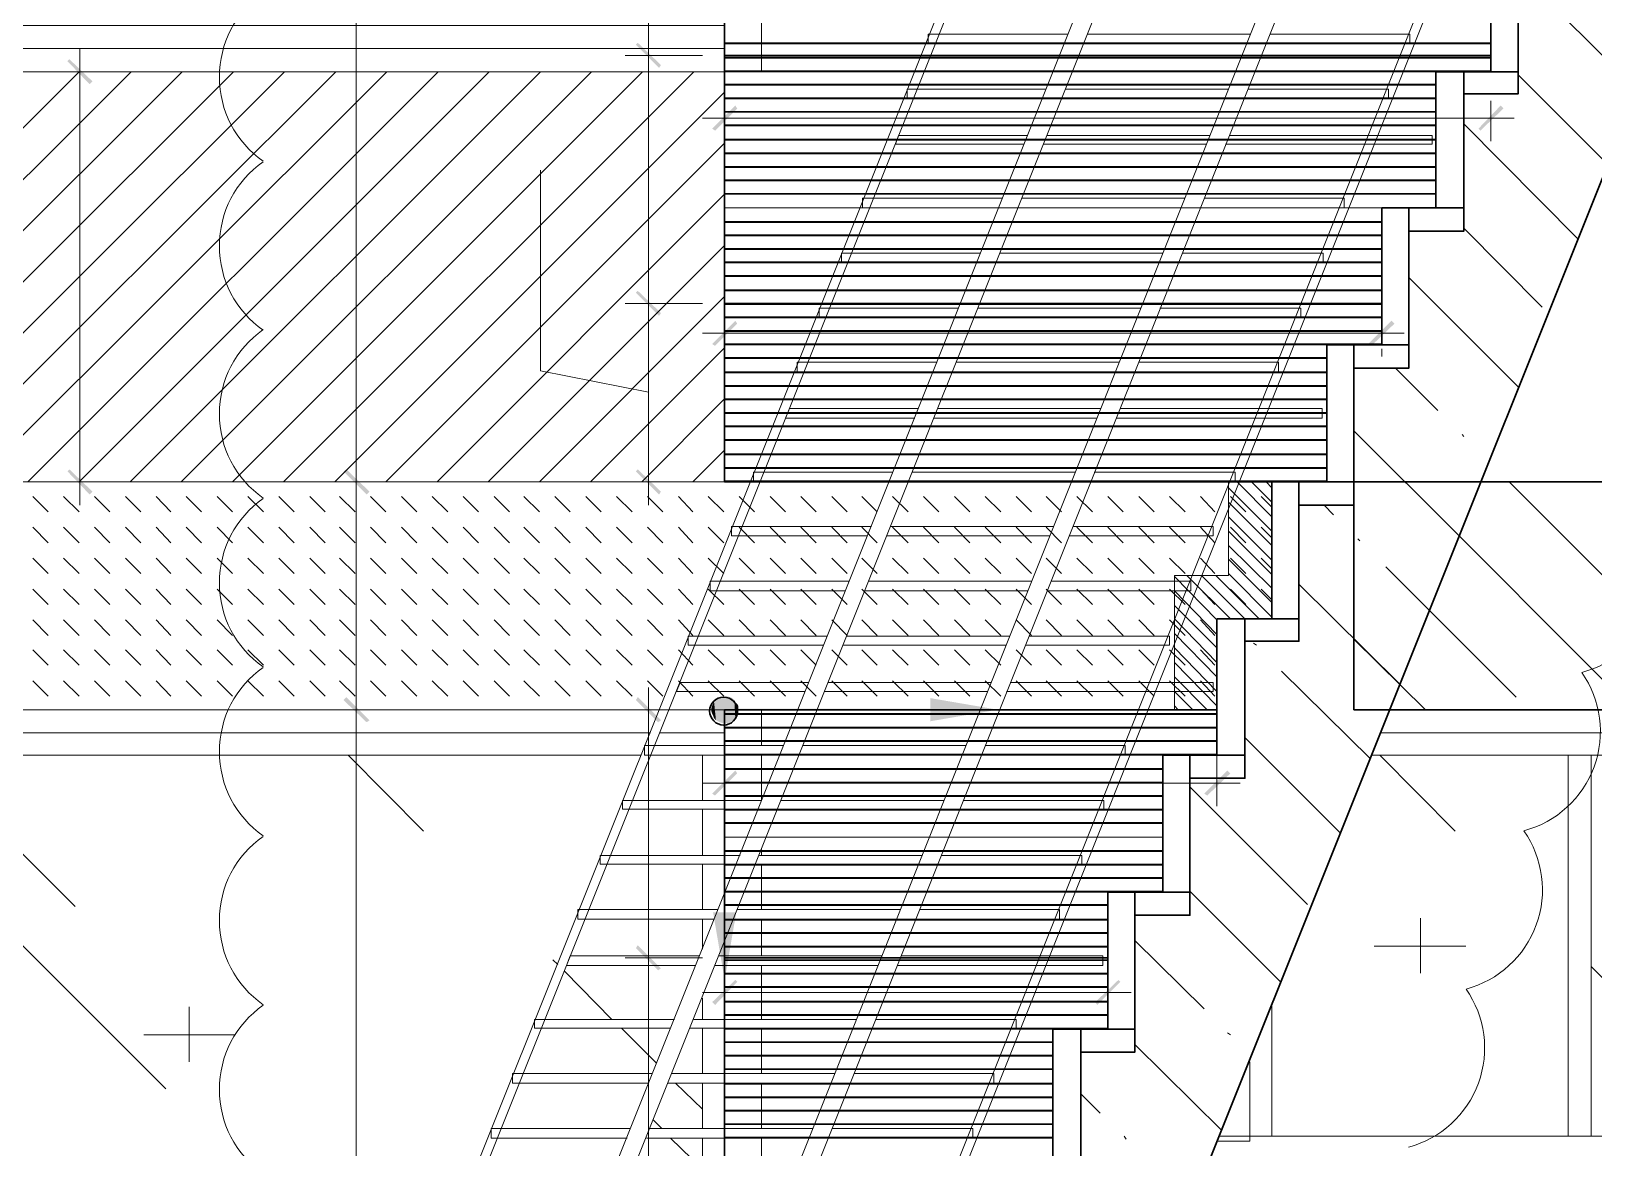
# Model space of a CAD drawing. Header units: millimetres. Extents: x -356862 to 418287, y 0 to 839748.
# Drawn here: x 21.071 to 23.769, y 6.559 to 8.487 of the extents above; entities that cross this region are included whole.
import ezdxf

# ---------------------------------------------------------------- set-up
doc = ezdxf.new("R2010")
doc.units = ezdxf.units.MM
doc.layers.add('PDF _Геометрия', color=7, linetype='Continuous', true_color=0xbababa)
doc.layers.add('PDF _Сплошная заливка', color=7, linetype='Continuous', true_color=0xf50000)

msp = doc.modelspace()

# ---------------------------------------------------------------- linework, layer by layer
at = {"layer": 'PDF _Геометрия', "lineweight": 5}
for points in [[(25.1848, 13.4969), (25.2131, 13.4969), (25.2131, 13.8736), (25.1814, 13.8736), (25.1814, 13.4969), (21.8866, 5.2572), (21.8999, 5.2506), (21.9149, 5.2456), (25.2114, 13.4852), (25.1964, 13.4919), (25.1814, 13.4969)], [(22.8549, 8.4654), (22.6199, 8.4654), (22.6199, 8.4821), (22.8615, 8.4821)], [(23.1765, 8.4821), (22.8949, 8.4821)], [(23.2098, 8.4821), (23.4515, 8.4821), (23.4515, 8.4654), (23.2032, 8.4654)], [(22.8882, 8.4654), (23.1699, 8.4654)], [(22.8165, 8.3721), (22.5832, 8.3721), (22.5832, 8.3871), (22.8232, 8.3871)], [(22.8499, 8.3721), (23.1315, 8.3721)], [(23.1382, 8.3871), (22.8565, 8.3871)], [(23.1715, 8.3871), (23.4148, 8.3871), (23.4148, 8.3721), (23.1649, 8.3721)], [(22.7915, 8.3071), (22.5682, 8.3071), (22.5632, 8.2921), (22.7849, 8.2921)], [(23.0999, 8.2921), (22.8182, 8.2921)], [(23.1065, 8.3071), (22.8249, 8.3071)], [(23.1399, 8.3071), (23.4898, 8.3071), (23.4898, 8.2921), (23.1332, 8.2921)], [(22.7415, 8.1821), (22.5065, 8.1821), (22.5065, 8.1988), (22.7482, 8.1988)], [(22.7749, 8.1821), (23.0565, 8.1821)], [(23.0632, 8.1988), (22.7815, 8.1988)], [(23.0965, 8.1988), (23.3382, 8.1988), (23.3382, 8.1821), (23.0899, 8.1821)], [(22.7032, 8.0888), (22.4699, 8.0888), (22.4699, 8.1038), (22.7099, 8.1038)], [(23.0249, 8.1038), (22.7432, 8.1038)], [(23.0582, 8.1038), (23.3015, 8.1038), (23.3015, 8.0888), (23.0515, 8.0888)], [(22.7365, 8.0888), (23.0182, 8.0888)], [(22.6665, 7.9938), (22.4315, 7.9938), (22.4315, 8.0088), (22.6715, 8.0088)], [(22.6999, 7.9938), (22.9815, 7.9938)], [(22.9865, 8.0088), (22.7049, 8.0088)], [(23.0199, 8.0088), (23.2632, 8.0088), (23.2632, 7.9938), (23.0149, 7.9938)], [(22.6265, 7.8988), (22.3932, 7.8988), (22.3932, 7.9155), (22.6349, 7.9155)], [(22.9499, 7.9155), (22.6682, 7.9155)], [(22.9832, 7.9155), (23.2248, 7.9155), (23.2248, 7.8988), (22.9765, 7.8988)], [(22.6615, 7.8988), (22.9432, 7.8988)], [(22.6032, 7.8355), (22.3799, 7.8355), (22.3732, 7.8188), (22.5965, 7.8188)], [(22.9182, 7.8355), (22.6365, 7.8355)], [(22.9515, 7.8355), (23.2998, 7.8355), (23.2998, 7.8188), (22.9449, 7.8188)], [(22.9115, 7.8188), (22.6299, 7.8188)], [(22.5532, 7.7105), (22.3182, 7.7105), (22.3182, 7.7255), (22.5582, 7.7255)], [(22.8732, 7.7255), (22.5915, 7.7255)], [(22.9065, 7.7255), (23.1499, 7.7255), (23.1499, 7.7105), (22.9015, 7.7105)], [(22.5865, 7.7105), (22.8682, 7.7105)], [(22.5149, 7.6155), (22.2799, 7.6155), (22.2799, 7.6321), (22.5215, 7.6321)], [(22.5482, 7.6155), (22.8299, 7.6155)], [(22.8365, 7.6321), (22.5549, 7.6321)], [(22.8699, 7.6321), (23.1115, 7.6321), (23.1115, 7.6155), (22.8632, 7.6155)], [(22.4765, 7.5205), (22.2432, 7.5205), (22.2432, 7.5372), (22.4832, 7.5372)], [(22.7982, 7.5372), (22.5165, 7.5372)], [(22.8315, 7.5372), (23.0732, 7.5372), (23.0732, 7.5205), (22.8249, 7.5205)], [(22.5099, 7.5205), (22.7915, 7.5205)], [(22.4382, 7.4272), (22.2049, 7.4272), (22.2049, 7.4422), (22.4449, 7.4422)], [(22.4732, 7.4272), (22.7549, 7.4272)], [(22.7599, 7.4422), (22.4782, 7.4422)], [(22.7932, 7.4422), (23.0365, 7.4422), (23.0365, 7.4272), (22.7882, 7.4272)], [(22.4132, 7.3622), (22.1916, 7.3622), (22.1849, 7.3472), (22.4065, 7.3472)], [(22.7215, 7.3472), (22.4399, 7.3472)], [(22.7282, 7.3622), (22.4465, 7.3622)], [(22.7615, 7.3622), (23.1115, 7.3622), (23.1115, 7.3472), (22.7549, 7.3472)], [(22.3632, 7.2372), (22.1299, 7.2372), (22.1299, 7.2538), (22.3699, 7.2538)], [(22.3965, 7.2372), (22.6782, 7.2372)], [(22.6849, 7.2538), (22.4032, 7.2538)], [(22.7182, 7.2538), (22.9599, 7.2538), (22.9599, 7.2372), (22.7115, 7.2372)], [(22.3266, 7.1438), (22.0916, 7.1438), (22.0916, 7.1588), (22.3316, 7.1588)], [(22.6465, 7.1588), (22.3649, 7.1588)], [(22.6799, 7.1588), (22.9232, 7.1588), (22.9232, 7.1438), (22.6749, 7.1438)], [(22.3599, 7.1438), (22.6415, 7.1438)], [(22.2882, 7.0488), (22.0532, 7.0488), (22.0532, 7.0638), (22.2949, 7.0638)], [(22.3216, 7.0488), (22.6032, 7.0488)], [(22.6099, 7.0638), (22.3282, 7.0638)], [(22.6432, 7.0638), (22.8849, 7.0638), (22.8849, 7.0488), (22.6365, 7.0488)], [(22.2499, 6.9538), (22.0149, 6.9538), (22.0149, 6.9705), (22.2566, 6.9705)], [(22.5715, 6.9705), (22.2899, 6.9705)], [(22.6049, 6.9705), (22.8465, 6.9705), (22.8465, 6.9538), (22.5982, 6.9538)], [(22.2832, 6.9538), (22.5649, 6.9538)], [(22.2249, 6.8905), (22.0016, 6.8905), (21.9949, 6.8738), (22.2182, 6.8738)], [(22.5399, 6.8905), (22.2582, 6.8905)], [(22.5732, 6.8905), (22.9215, 6.8905), (22.9215, 6.8738), (22.5665, 6.8738)], [(22.5332, 6.8738), (22.2516, 6.8738)], [(22.1749, 6.7655), (21.9399, 6.7655), (21.9399, 6.7805), (22.1816, 6.7805)], [(22.4965, 6.7805), (22.2149, 6.7805)], [(22.5299, 6.7805), (22.7715, 6.7805), (22.7715, 6.7655), (22.5232, 6.7655)], [(22.2082, 6.7655), (22.4899, 6.7655)], [(22.1366, 6.6705), (21.9016, 6.6705), (21.9016, 6.6872), (22.1432, 6.6872)], [(22.1699, 6.6705), (22.4515, 6.6705)], [(22.4582, 6.6872), (22.1766, 6.6872)], [(22.4915, 6.6872), (22.7332, 6.6872), (22.7332, 6.6705), (22.4849, 6.6705)], [(22.0999, 6.5755), (21.8649, 6.5755), (21.8649, 6.5922), (22.1049, 6.5922)], [(22.4199, 6.5922), (22.1382, 6.5922)], [(22.4532, 6.5922), (22.6965, 6.5922), (22.6965, 6.5755), (22.4482, 6.5755)], [(22.1332, 6.5755), (22.4132, 6.5755)]]:
    msp.add_lwpolyline(points, dxfattribs=at)
for points in [[(21.4149, 5.4656), (21.4316, 5.4656), (24.6481, 13.5036), (24.6315, 13.5036)], [(24.8964, 13.4852), (24.8814, 13.4919), (24.8664, 13.4969), (21.5716, 5.2572), (21.5849, 5.2506), (21.5999, 5.2456)], [(22.2349, 5.4456), (22.2516, 5.4456), (25.4631, 13.4769), (25.4464, 13.4769)]]:
    msp.add_lwpolyline(points, close=True, dxfattribs=at)
at = {"layer": 'PDF _Геометрия', "color": 7, "lineweight": 30}
for points in [[(22.6132, 5.3072), (25.8264, 13.3386)], [(23.6382, 8.6138), (23.6382, 8.3788), (23.5448, 8.3788), (23.5448, 8.1421), (23.4498, 8.1421), (23.4498, 7.9055), (23.3548, 7.9055), (23.3548, 7.6688), (23.2598, 7.6688), (23.2598, 7.4338), (23.1665, 7.4338), (23.1665, 7.1972), (23.0715, 7.1972), (23.0715, 6.9605), (22.9765, 6.9605), (22.9765, 6.7239), (22.8832, 6.7239), (22.8832, 6.4889)]]:
    msp.add_lwpolyline(points, dxfattribs=at)
at = {"layer": 'PDF _Геометрия', "color": 7, "lineweight": 18}
for points in [[(21.6316, 7.6705), (21.6316, 11.0553)], [(22.1366, 8.9138), (22.1366, 8.4071)], [(22.1366, 8.4854), (22.1366, 7.9788)], [(21.1549, 7.6688), (21.1549, 8.4571)], [(21.3583, 8.4171), (21.1149, 8.4171)], [(22.2682, 8.3671), (22.2682, 8.2971)], [(23.5915, 8.3671), (23.5915, 8.2971)], [(22.2299, 8.3371), (23.6315, 8.3371)], [(22.1366, 7.8638), (21.9499, 7.9005), (21.9499, 8.2471)], [(22.1366, 8.0571), (22.1366, 7.6688)], [(22.1899, 8.0171), (22.0966, 8.0171), (22.2299, 8.0171)], [(22.2299, 7.9655), (23.4415, 7.9655)], [(22.2682, 7.9388), (22.2682, 7.9255)], [(23.4032, 7.9388), (23.4032, 7.9255)], [(21.6316, 7.2755), (21.6316, 7.7488)], [(21.3516, 7.7088), (21.1149, 7.7088)], [(22.1899, 7.7088), (22.0966, 7.7088)], [(21.6316, 5.3072), (21.6316, 7.3538)], [(22.1366, 7.3538), (22.1366, 6.8472)], [(22.2299, 7.3155), (21.5932, 7.3155), (22.2299, 7.3155), (22.0966, 7.3155)], [(22.2682, 7.2372), (22.2682, 7.1488)], [(23.1182, 7.2372), (23.1182, 7.1488)], [(23.1582, 7.1888), (22.2299, 7.1888)], [(22.1366, 6.4189), (22.1366, 6.9255)], [(22.9699, 6.8272), (22.2299, 6.8272)], [(22.2682, 6.8088), (22.2682, 6.7889)], [(22.9299, 6.8088), (22.9299, 6.7889)]]:
    msp.add_lwpolyline(points, dxfattribs=at)
at = {"layer": 'PDF _Геометрия', "color": 161, "lineweight": 9, "true_color": 0x7f9fff}
msp.add_lwpolyline([(15.9051, 7.7088), (15.9051, 11.0153), (16.2285, 11.0153), (16.2285, 8.4171), (19.025, 8.4171), (19.025, 11.0153), (19.5367, 11.0153), (19.5367, 8.4171), (22.2682, 8.4171), (22.2682, 7.7088)], close=True, dxfattribs=at)
at = {"layer": 'PDF _Геометрия', "color": 7, "lineweight": 5}
for points in [[(22.2682, 8.4171), (19.5367, 8.4171), (19.5367, 11.0153)], [(22.3316, 7.3155), (22.3316, 7.2538)], [(22.3316, 7.2372), (22.3316, 7.1588)], [(22.3316, 7.0738), (22.3316, 7.0638)], [(22.3316, 7.0488), (22.3316, 6.9705)], [(22.3316, 6.9538), (22.3316, 6.8905)], [(22.3316, 6.8738), (22.3316, 6.7805)], [(22.3316, 6.7655), (22.3316, 6.6872)], [(23.1199, 6.5705), (23.1749, 6.5705), (23.1749, 6.7072)], [(22.3316, 6.6705), (22.3316, 6.5922)], [(22.3316, 6.5755), (22.3316, 6.4972)]]:
    msp.add_lwpolyline(points, dxfattribs=at)
at = {"layer": 'PDF _Геометрия', "color": 7, "lineweight": 9}
for points in [[(22.3316, 11.0153), (22.3316, 8.4171), (22.2682, 8.4171), (22.2682, 11.0153)], [(16.6618, 7.7088), (22.2682, 7.7088), (22.3282, 7.7088)], [(22.3299, 7.7088), (22.5515, 7.7088)], [(22.3666, 7.7088), (22.4415, 7.7088)], [(22.4782, 7.7088), (22.5532, 7.7088)], [(22.5915, 7.7088), (22.6665, 7.7088)], [(22.7032, 7.7088), (22.7782, 7.7088)], [(22.8165, 7.7088), (22.8915, 7.7088)], [(22.9282, 7.7088), (23.0032, 7.7088)], [(23.0415, 7.7088), (23.1165, 7.7088)], [(23.1532, 7.7088), (23.2132, 7.7088)], [(22.3382, 7.3155), (22.2682, 7.3155), (16.6618, 7.3155)], [(22.2682, 7.2755), (22.2682, 7.3155)], [(22.4499, 7.3155), (22.3749, 7.3155)], [(22.5632, 7.3155), (22.4882, 7.3155)], [(22.6749, 7.3155), (22.5999, 7.3155)], [(22.7882, 7.3155), (22.7132, 7.3155)], [(22.8999, 7.3155), (22.8249, 7.3155)], [(23.0132, 7.3155), (22.9382, 7.3155)], [(23.1182, 7.3155), (23.0499, 7.3155)]]:
    msp.add_lwpolyline(points, dxfattribs=at)
at = {"layer": 'PDF _Геометрия', "color": 150, "lineweight": 30, "true_color": 0x0080ff}
for points in [[(23.5915, 8.6538), (23.5915, 8.4171), (23.4965, 8.4171), (23.4965, 8.1821), (23.4032, 8.1821), (23.4032, 7.9455), (23.3082, 7.9455), (23.3082, 7.7088), (22.2682, 7.7088), (22.2682, 11.0153)], [(23.5915, 8.4454), (22.2682, 8.4454)], [(23.4032, 8.0171), (22.2682, 8.0171)], [(22.9299, 6.8872), (22.2682, 6.8872)]]:
    msp.add_lwpolyline(points, dxfattribs=at)
at = {"layer": 'PDF _Геометрия', "color": 7, "lineweight": 30}
for points in [[(23.5915, 8.6538), (23.5915, 8.4171), (23.6382, 8.4171), (23.6382, 8.6538)], [(23.4965, 8.4171), (23.4965, 8.1821), (23.5448, 8.1821), (23.5448, 8.4171)], [(23.6382, 8.4171), (23.5448, 8.4171), (23.5448, 8.3788), (23.6382, 8.3788)], [(23.4032, 8.1821), (23.4032, 7.9455), (23.4498, 7.9455), (23.4498, 8.1821)], [(23.5448, 8.1821), (23.4498, 8.1821), (23.4498, 8.1421), (23.5448, 8.1421)], [(23.3082, 7.9455), (23.3082, 7.7088), (23.3548, 7.7088), (23.3548, 7.9455)], [(23.4498, 7.9455), (23.3548, 7.9455), (23.3548, 7.9055), (23.4498, 7.9055)], [(23.2132, 7.7088), (23.2132, 7.4722), (23.2598, 7.4722), (23.2598, 7.7088)], [(23.3548, 7.7088), (23.2598, 7.7088), (23.2598, 7.6688), (23.3548, 7.6688)], [(24.0015, 7.7088), (23.3548, 7.7088), (23.3548, 7.3155), (24.0015, 7.3155)], [(23.1182, 7.4722), (23.1182, 7.2372), (23.1665, 7.2372), (23.1665, 7.4722)], [(23.2598, 7.4722), (23.1665, 7.4722), (23.1665, 7.4338), (23.2598, 7.4338)], [(23.0249, 7.2372), (23.0249, 7.0005), (23.0715, 7.0005), (23.0715, 7.2372)], [(23.1665, 7.2372), (23.0715, 7.2372), (23.0715, 7.1972), (23.1665, 7.1972)], [(22.9299, 7.0005), (22.9299, 6.7639), (22.9765, 6.7639), (22.9765, 7.0005)], [(23.0715, 7.0005), (22.9765, 7.0005), (22.9765, 6.9605), (23.0715, 6.9605)], [(22.8349, 6.7639), (22.8349, 6.5272), (22.8832, 6.5272), (22.8832, 6.7639)], [(22.9765, 6.7639), (22.8832, 6.7639), (22.8832, 6.7239), (22.9765, 6.7239)]]:
    msp.add_lwpolyline(points, close=True, dxfattribs=at)
at = {"layer": 'PDF _Геометрия', "color": 8, "lineweight": 9, "true_color": 0x808080}
for points in [[(23.8448, 8.3855), (23.6382, 8.5904)], [(23.7932, 8.2571), (23.6382, 8.4121)], [(23.7415, 8.1288), (23.5448, 8.3271)], [(23.6798, 8.0105), (23.5448, 8.1471)], [(23.6398, 7.8721), (23.4498, 8.0621)], [(23.4998, 7.8321), (23.4265, 7.9055)], [(23.5365, 7.6155), (23.3548, 7.7971)], [(23.5448, 7.7871), (23.5415, 7.7905)], [(23.8365, 7.3155), (23.4432, 7.7088)], [(23.8148, 7.5172), (23.6232, 7.7088)], [(23.3198, 7.6521), (23.3032, 7.6688)], [(23.6348, 7.3372), (23.4098, 7.5622), (23.4848, 7.4872)], [(23.4348, 7.3588), (23.2598, 7.5322)], [(23.1865, 7.4272), (23.1815, 7.4305)], [(23.4782, 7.3155), (23.3548, 7.4372)], [(23.3832, 7.2305), (23.2298, 7.3822)], [(23.3315, 7.1022), (23.1665, 7.2672)], [(23.2748, 6.9788), (23.0715, 7.1822)], [(23.2282, 6.8455), (23.0715, 7.0022)], [(23.0965, 6.7989), (22.9765, 6.9172)], [(23.1415, 6.7539), (23.1365, 6.7572)], [(23.1265, 6.5889), (22.9765, 6.7372)], [(22.9165, 6.6189), (22.8832, 6.6522)], [(22.9615, 6.5739), (22.9582, 6.5789)]]:
    msp.add_lwpolyline(points, dxfattribs=at)
at = {"layer": 'PDF _Геометрия', "color": 252, "lineweight": 5, "true_color": 0x989898}
for points in [[(20.4383, 8.4971), (22.2682, 8.4971), (22.2682, 8.4571), (20.4383, 8.4571), (19.575, 8.4571), (19.575, 8.4971)], [(23.7648, 6.5789), (23.7248, 6.5789), (23.7248, 7.2372), (23.7648, 7.2372)]]:
    msp.add_lwpolyline(points, close=True, dxfattribs=at)
at = {"layer": 'PDF _Геометрия', "color": 7, "lineweight": 18}
for points in [[(22.0966, 8.4454), (22.2299, 8.4454)], [(23.1182, 7.3155), (23.1182, 7.4722), (23.2132, 7.4722), (23.2132, 7.7088), (16.6618, 7.7088), (16.6618, 7.3155)], [(21.5932, 7.7088), (22.2299, 7.7088)], [(22.0966, 6.8872), (22.2299, 6.8872)]]:
    msp.add_lwpolyline(points, close=True, dxfattribs=at)
at = {"layer": 'PDF _Геометрия', "color": 254, "lineweight": 5, "true_color": 0xdcdcdc}
for points in [[(23.5915, 8.4671), (22.2682, 8.4671)], [(23.5915, 8.4405), (22.2682, 8.4405)], [(23.5915, 8.4171), (22.2682, 8.4171)], [(23.4965, 8.3938), (22.2682, 8.3938)], [(23.4965, 8.3721), (22.2682, 8.3721)], [(23.4965, 8.3488), (22.2682, 8.3488)], [(23.4965, 8.3255), (22.2682, 8.3255)], [(23.4965, 8.2988), (22.2682, 8.2988)], [(23.4965, 8.2755), (22.2682, 8.2755)], [(23.4965, 8.2521), (22.2682, 8.2521)], [(23.4965, 8.2305), (22.2682, 8.2305)], [(23.4965, 8.2071), (22.2682, 8.2071)], [(23.4032, 8.1821), (22.2682, 8.1821), (23.4965, 8.1821), (22.2682, 8.1821)], [(23.4032, 8.1571), (22.2682, 8.1571)], [(23.4032, 8.1338), (22.2682, 8.1338)], [(23.4032, 8.1121), (22.2682, 8.1121)], [(23.4032, 8.0888), (22.2682, 8.0888)], [(23.4032, 8.0655), (22.2682, 8.0655)], [(23.4032, 8.0388), (22.2682, 8.0388)], [(23.4032, 8.0155), (22.2682, 8.0155)], [(23.4032, 7.9921), (22.2682, 7.9921)], [(23.4032, 7.9705), (22.2682, 7.9705)], [(23.4032, 7.9471), (22.2682, 7.9471)], [(23.3082, 7.9238), (22.2682, 7.9238)], [(23.3082, 7.8971), (22.2682, 7.8971)], [(23.3082, 7.8738), (22.2682, 7.8738)], [(23.3082, 7.8505), (22.2682, 7.8505)], [(23.3082, 7.8288), (22.2682, 7.8288)], [(23.3082, 7.8055), (22.2682, 7.8055)], [(23.3082, 7.7821), (22.2682, 7.7821)], [(23.3082, 7.7555), (22.2682, 7.7555)], [(23.3082, 7.7321), (22.2682, 7.7321)], [(23.1182, 7.3072), (22.2682, 7.3072)], [(23.1182, 7.2855), (22.2682, 7.2855)], [(23.1182, 7.2622), (22.2682, 7.2622)], [(21.3033, 6.6605), (20.7266, 7.2372)], [(21.7482, 7.1055), (21.6182, 7.2372)], [(23.1182, 7.2388), (22.2682, 7.2388)], [(23.0249, 7.2372), (22.2682, 7.2372), (23.1182, 7.2372)], [(23.5298, 7.1055), (23.3998, 7.2372)], [(23.0249, 7.2122), (22.2682, 7.2122)], [(21.1466, 6.9755), (20.9233, 7.1988)], [(23.0249, 7.1888), (22.2682, 7.1888)], [(23.0249, 7.1655), (22.2682, 7.1655)], [(23.0249, 7.1438), (22.2682, 7.1438)], [(23.0249, 7.1205), (22.2682, 7.1205)], [(23.0249, 7.0955), (22.2682, 7.0955)], [(23.0249, 7.0705), (22.2682, 7.0705)], [(23.0249, 7.0472), (22.2682, 7.0472)], [(23.0249, 7.0255), (22.2682, 7.0255)], [(23.0249, 7.0022), (22.2682, 7.0022)], [(22.9299, 6.9788), (22.2682, 6.9788)], [(22.9299, 6.9522), (22.2682, 6.9522)], [(23.4698, 6.9555), (23.4698, 6.8605)], [(22.9299, 6.9288), (22.2682, 6.9288)], [(21.9799, 6.8755), (21.9716, 6.8838)], [(22.9299, 6.9055), (22.2682, 6.9055)], [(22.9299, 6.8838), (22.2682, 6.8838)], [(23.3898, 6.9072), (23.5482, 6.9072)], [(22.0732, 6.7805), (21.9916, 6.8638)], [(22.9299, 6.8605), (22.2682, 6.8605)], [(24.0581, 6.5789), (23.7648, 6.8722)], [(22.9299, 6.8372), (22.2682, 6.8372)], [(21.3433, 6.7072), (21.3433, 6.8022)], [(22.9299, 6.8105), (22.2682, 6.8105)], [(22.9299, 6.7872), (22.2682, 6.7872)], [(21.2649, 6.7539), (21.4216, 6.7539)], [(22.1499, 6.7055), (22.0899, 6.7655)], [(22.9299, 6.7639), (22.2682, 6.7639)], [(22.8349, 6.7422), (22.2682, 6.7422)], [(22.8349, 6.7189), (22.2682, 6.7189)], [(22.8349, 6.6955), (22.2682, 6.6955)], [(22.2299, 6.6255), (22.1832, 6.6705)], [(22.8349, 6.6689), (22.2682, 6.6689)], [(22.8349, 6.6455), (22.2682, 6.6455)], [(22.8349, 6.6222), (22.2682, 6.6222)], [(22.1599, 6.5922), (22.1449, 6.6072)], [(22.8349, 6.6005), (22.2682, 6.6005)], [(22.2299, 6.5222), (22.1749, 6.5755)], [(22.8349, 6.5772), (22.2682, 6.5772)]]:
    msp.add_lwpolyline(points, dxfattribs=at)
for points in [[(22.2682, 8.4654), (23.5915, 8.4654)], [(22.2682, 8.4421), (23.5915, 8.4421)], [(22.2682, 8.4188), (23.5915, 8.4188)], [(22.2682, 8.3955), (23.4965, 8.3955)], [(22.2682, 8.3705), (23.4965, 8.3705)], [(22.2682, 8.3471), (23.4965, 8.3471)], [(22.2682, 8.3238), (23.4965, 8.3238)], [(22.2682, 8.3005), (23.4965, 8.3005)], [(22.2682, 8.2771), (23.4965, 8.2771)], [(22.2682, 8.2538), (23.4965, 8.2538)], [(22.2682, 8.2288), (23.4965, 8.2288)], [(22.2682, 8.2055), (23.4965, 8.2055)], [(22.2682, 8.1588), (23.4032, 8.1588)], [(22.2682, 8.1355), (23.4032, 8.1355)], [(22.2682, 8.1105), (23.4032, 8.1105)], [(22.2682, 8.0871), (23.4032, 8.0871)], [(22.2682, 8.0638), (23.4032, 8.0638)], [(22.2682, 8.0405), (23.4032, 8.0405)], [(22.2682, 8.0171), (23.4032, 8.0171)], [(22.2682, 7.9938), (23.4032, 7.9938)], [(22.2682, 7.9688), (23.4032, 7.9688)], [(22.2682, 7.9455), (23.4032, 7.9455)], [(22.2682, 7.9221), (23.3082, 7.9221)], [(22.2682, 7.8988), (23.3082, 7.8988)], [(22.2682, 7.8755), (23.3082, 7.8755)], [(22.2682, 7.8521), (23.3082, 7.8521)], [(22.2682, 7.8271), (23.3082, 7.8271)], [(22.2682, 7.8038), (23.3082, 7.8038)], [(22.2682, 7.7805), (23.3082, 7.7805)], [(22.2682, 7.7571), (23.3082, 7.7571)], [(22.2682, 7.7338), (23.3082, 7.7338)], [(22.2682, 7.7105), (23.3082, 7.7105)], [(22.2682, 7.3088), (23.1182, 7.3088)], [(22.2682, 7.2838), (23.1182, 7.2838)], [(22.2682, 7.2605), (23.1182, 7.2605)], [(22.2682, 7.2138), (23.0249, 7.2138)], [(22.2682, 7.1905), (23.0249, 7.1905)], [(22.2682, 7.1672), (23.0249, 7.1672)], [(22.2682, 7.1422), (23.0249, 7.1422)], [(22.2682, 7.1188), (23.0249, 7.1188)], [(22.2682, 7.0955), (23.0249, 7.0955)], [(22.2682, 7.0722), (23.0249, 7.0722)], [(22.2682, 7.0488), (23.0249, 7.0488)], [(22.2682, 7.0238), (23.0249, 7.0238)], [(22.2682, 7.0005), (23.0249, 7.0005)], [(22.2682, 6.9772), (22.9299, 6.9772)], [(22.2682, 6.9538), (22.9299, 6.9538)], [(22.2682, 6.9305), (22.9299, 6.9305)], [(22.2682, 6.9072), (22.9299, 6.9072)], [(22.2682, 6.8822), (22.9299, 6.8822)], [(22.2682, 6.8588), (22.9299, 6.8588)], [(22.2682, 6.8355), (22.9299, 6.8355)], [(22.2682, 6.8122), (22.9299, 6.8122)], [(22.2682, 6.7889), (22.9299, 6.7889)], [(22.2682, 6.7655), (22.9299, 6.7655)], [(22.2682, 6.7405), (22.8349, 6.7405)], [(22.2682, 6.7172), (22.8349, 6.7172)], [(22.2682, 6.6939), (22.8349, 6.6939)], [(22.2682, 6.6705), (22.8349, 6.6705)], [(22.2682, 6.6472), (22.8349, 6.6472)], [(22.2682, 6.6239), (22.8349, 6.6239)], [(22.2682, 6.5989), (22.8349, 6.5989)], [(22.2682, 6.5755), (22.8349, 6.5755)]]:
    msp.add_lwpolyline(points, close=True, dxfattribs=at)
at = {"layer": 'PDF _Геометрия', "color": 161, "lineweight": 9, "true_color": 0x7f9fff}
for points in [[(21.1533, 8.4171), (20.445, 7.7088)], [(21.2433, 8.4171), (20.5333, 7.7088)], [(21.3316, 8.4171), (20.6216, 7.7088)], [(21.4199, 8.4171), (20.71, 7.7088)], [(21.5083, 8.4171), (20.7983, 7.7088)], [(21.5966, 8.4171), (20.8866, 7.7088)], [(21.6849, 8.4171), (20.9749, 7.7088)], [(21.7732, 8.4171), (21.0649, 7.7088)], [(21.8616, 8.4171), (21.1533, 7.7088)], [(21.9499, 8.4171), (21.2416, 7.7088)], [(22.0382, 8.4171), (21.3299, 7.7088)], [(22.1266, 8.4171), (21.4183, 7.7088)], [(22.2149, 8.4171), (21.5066, 7.7088)], [(22.2682, 8.3821), (21.5949, 7.7088)], [(22.2682, 8.2938), (21.6832, 7.7088)], [(22.2682, 8.2055), (21.7716, 7.7088)], [(22.2682, 8.1171), (21.8599, 7.7088)], [(22.2682, 8.0288), (21.9482, 7.7088)], [(22.2682, 7.9405), (22.0366, 7.7088)], [(22.2682, 7.8521), (22.1249, 7.7088)], [(22.2682, 7.7638), (22.2132, 7.7088)]]:
    msp.add_lwpolyline(points, dxfattribs=at)
at = {"layer": 'PDF _Геометрия', "color": 84, "lineweight": 20, "true_color": 0x269900}
msp.add_lwpolyline([(23.2132, 7.7088), (23.2132, 7.4722), (23.1182, 7.4722), (23.1182, 7.3155), (23.0449, 7.3155), (23.0449, 7.5472), (23.1382, 7.5472), (23.1382, 7.7088)], close=True, dxfattribs=at)
for points in [[(23.2132, 7.6238), (23.1382, 7.6988)], [(23.2132, 7.6488), (23.1532, 7.7088)], [(23.2132, 7.6738), (23.1782, 7.7088)], [(23.2132, 7.6988), (23.2032, 7.7088)], [(23.2132, 7.5988), (23.1382, 7.6738)], [(23.2132, 7.5738), (23.1382, 7.6488)], [(23.2132, 7.5488), (23.1382, 7.6238)], [(23.2132, 7.5255), (23.1382, 7.5988)], [(23.2132, 7.5005), (23.1382, 7.5755)], [(23.1182, 7.4705), (23.0449, 7.5455)], [(23.1415, 7.4722), (23.0665, 7.5472)], [(23.1665, 7.4722), (23.0915, 7.5472)], [(23.1915, 7.4722), (23.1165, 7.5472)], [(23.2132, 7.4755), (23.1382, 7.5505)], [(23.1182, 7.4455), (23.0449, 7.5205)], [(23.1182, 7.4222), (23.0449, 7.4955)], [(23.1182, 7.3972), (23.0449, 7.4722)], [(23.1182, 7.3722), (23.0449, 7.4472)], [(23.1182, 7.3472), (23.0449, 7.4222)], [(23.1182, 7.3222), (23.0449, 7.3972)], [(23.1015, 7.3155), (23.0449, 7.3722)], [(23.0765, 7.3155), (23.0449, 7.3472)], [(23.0515, 7.3155), (23.0449, 7.3222)]]:
    msp.add_lwpolyline(points, dxfattribs=at)
at = {"layer": 'PDF _Геометрия', "lineweight": 18}
for points in [[(21.0999, 7.6571), (21.0733, 7.6838)], [(21.1533, 7.6571), (21.1266, 7.6838)], [(21.2066, 7.6571), (21.1799, 7.6838)], [(21.2599, 7.6571), (21.2333, 7.6838)], [(21.3116, 7.6571), (21.2866, 7.6838)], [(21.3649, 7.6571), (21.3383, 7.6838)], [(21.4183, 7.6571), (21.3916, 7.6838)], [(21.4716, 7.6571), (21.4449, 7.6838)], [(21.5249, 7.6571), (21.4983, 7.6838)], [(21.5782, 7.6571), (21.5516, 7.6838)], [(21.6299, 7.6571), (21.6032, 7.6838)], [(21.6832, 7.6571), (21.6566, 7.6838)], [(21.7366, 7.6571), (21.7099, 7.6838)], [(21.7899, 7.6571), (21.7632, 7.6838)], [(21.8432, 7.6571), (21.8166, 7.6838)], [(21.8966, 7.6571), (21.8699, 7.6838)], [(21.9482, 7.6571), (21.9216, 7.6838)], [(22.0016, 7.6571), (21.9749, 7.6838)], [(22.0549, 7.6571), (22.0282, 7.6838)], [(22.1082, 7.6571), (22.0816, 7.6838)], [(22.1616, 7.6571), (22.1349, 7.6838)], [(22.2132, 7.6571), (22.1882, 7.6838)], [(22.2666, 7.6571), (22.2399, 7.6838)], [(22.3199, 7.6571), (22.2932, 7.6838)], [(22.3732, 7.6571), (22.3466, 7.6838)], [(22.4265, 7.6571), (22.3999, 7.6838)], [(22.4799, 7.6571), (22.4532, 7.6838)], [(22.5315, 7.6571), (22.5049, 7.6838)], [(22.5849, 7.6571), (22.5582, 7.6838)], [(22.6382, 7.6571), (22.6115, 7.6838)], [(22.6915, 7.6571), (22.6649, 7.6838)], [(22.7449, 7.6571), (22.7182, 7.6838)], [(22.7982, 7.6571), (22.7715, 7.6838)], [(22.8499, 7.6571), (22.8232, 7.6838)], [(22.9032, 7.6571), (22.8765, 7.6838)], [(22.9565, 7.6571), (22.9299, 7.6838)], [(23.0099, 7.6571), (22.9832, 7.6838)], [(23.0632, 7.6571), (23.0365, 7.6838)], [(23.1149, 7.6571), (23.0899, 7.6838)], [(23.1682, 7.6571), (23.1415, 7.6838)], [(23.2132, 7.6655), (23.1948, 7.6838)], [(21.0999, 7.6038), (21.0733, 7.6305)], [(21.1533, 7.6038), (21.1266, 7.6305)], [(21.2066, 7.6038), (21.1799, 7.6305)], [(21.2599, 7.6038), (21.2333, 7.6305)], [(21.3116, 7.6038), (21.2866, 7.6305)], [(21.3649, 7.6038), (21.3383, 7.6305)], [(21.4183, 7.6038), (21.3916, 7.6305)], [(21.4716, 7.6038), (21.4449, 7.6305)], [(21.5249, 7.6038), (21.4983, 7.6305)], [(21.5782, 7.6038), (21.5516, 7.6305)], [(21.6299, 7.6038), (21.6032, 7.6305)], [(21.6832, 7.6038), (21.6566, 7.6305)], [(21.7366, 7.6038), (21.7099, 7.6305)], [(21.7899, 7.6038), (21.7632, 7.6305)], [(21.8432, 7.6038), (21.8166, 7.6305)], [(21.8966, 7.6038), (21.8699, 7.6305)], [(21.9482, 7.6038), (21.9216, 7.6305)], [(22.0016, 7.6038), (21.9749, 7.6305)], [(22.0549, 7.6038), (22.0282, 7.6305)], [(22.1082, 7.6038), (22.0816, 7.6305)], [(22.1616, 7.6038), (22.1349, 7.6305)], [(22.2132, 7.6038), (22.1882, 7.6305)], [(22.2666, 7.6038), (22.2399, 7.6305)], [(22.3199, 7.6038), (22.2932, 7.6305)], [(22.3732, 7.6038), (22.3466, 7.6305)], [(22.4265, 7.6038), (22.3999, 7.6305)], [(22.4799, 7.6038), (22.4532, 7.6305)], [(22.5315, 7.6038), (22.5049, 7.6305)], [(22.5849, 7.6038), (22.5582, 7.6305)], [(22.6382, 7.6038), (22.6115, 7.6305)], [(22.6915, 7.6038), (22.6649, 7.6305)], [(22.7449, 7.6038), (22.7182, 7.6305)], [(22.7982, 7.6038), (22.7715, 7.6305)], [(22.8499, 7.6038), (22.8232, 7.6305)], [(22.9032, 7.6038), (22.8765, 7.6305)], [(22.9565, 7.6038), (22.9299, 7.6305)], [(23.0099, 7.6038), (22.9832, 7.6305)], [(23.0632, 7.6038), (23.0365, 7.6305)], [(23.1149, 7.6038), (23.0899, 7.6305)], [(23.1682, 7.6038), (23.1415, 7.6305)], [(23.2132, 7.6122), (23.1948, 7.6305)], [(21.0999, 7.5505), (21.0733, 7.5772)], [(21.1533, 7.5505), (21.1266, 7.5772)], [(21.2066, 7.5505), (21.1799, 7.5772)], [(21.2599, 7.5505), (21.2333, 7.5772)], [(21.3116, 7.5505), (21.2866, 7.5772)], [(21.3649, 7.5505), (21.3383, 7.5772)], [(21.4183, 7.5505), (21.3916, 7.5772)], [(21.4716, 7.5505), (21.4449, 7.5772)], [(21.5249, 7.5505), (21.4983, 7.5772)], [(21.5782, 7.5505), (21.5516, 7.5772)], [(21.6299, 7.5505), (21.6032, 7.5772)], [(21.6832, 7.5505), (21.6566, 7.5772)], [(21.7366, 7.5505), (21.7099, 7.5772)], [(21.7899, 7.5505), (21.7632, 7.5772)], [(21.8432, 7.5505), (21.8166, 7.5772)], [(21.8966, 7.5505), (21.8699, 7.5772)], [(21.9482, 7.5505), (21.9216, 7.5772)], [(22.0016, 7.5505), (21.9749, 7.5772)], [(22.0549, 7.5505), (22.0282, 7.5772)], [(22.1082, 7.5505), (22.0816, 7.5772)], [(22.1616, 7.5505), (22.1349, 7.5772)], [(22.2132, 7.5505), (22.1882, 7.5772)], [(22.2666, 7.5505), (22.2399, 7.5772)], [(22.3199, 7.5505), (22.2932, 7.5772)], [(22.3732, 7.5505), (22.3466, 7.5772)], [(22.4265, 7.5505), (22.3999, 7.5772)], [(22.4799, 7.5505), (22.4532, 7.5772)], [(22.5315, 7.5505), (22.5049, 7.5772)], [(22.5849, 7.5505), (22.5582, 7.5772)], [(22.6382, 7.5505), (22.6115, 7.5772)], [(22.6915, 7.5505), (22.6649, 7.5772)], [(22.7449, 7.5505), (22.7182, 7.5772)], [(22.7982, 7.5505), (22.7715, 7.5772)], [(22.8499, 7.5505), (22.8232, 7.5772)], [(22.9032, 7.5505), (22.8765, 7.5772)], [(22.9565, 7.5505), (22.9299, 7.5772)], [(23.0099, 7.5505), (22.9832, 7.5772)], [(23.0632, 7.5505), (23.0365, 7.5772)], [(23.1149, 7.5505), (23.0899, 7.5772)], [(23.1682, 7.5505), (23.1415, 7.5772)], [(23.2132, 7.5588), (23.1948, 7.5772)], [(21.0999, 7.4972), (21.0733, 7.5238)], [(21.1533, 7.4972), (21.1266, 7.5238)], [(21.2066, 7.4972), (21.1799, 7.5238)], [(21.2599, 7.4972), (21.2333, 7.5238)], [(21.3116, 7.4972), (21.2866, 7.5238)], [(21.3649, 7.4972), (21.3383, 7.5238)], [(21.4183, 7.4972), (21.3916, 7.5238)], [(21.4716, 7.4972), (21.4449, 7.5238)], [(21.5249, 7.4972), (21.4983, 7.5238)], [(21.5782, 7.4972), (21.5516, 7.5238)], [(21.6299, 7.4972), (21.6032, 7.5238)], [(21.6832, 7.4972), (21.6566, 7.5238)], [(21.7366, 7.4972), (21.7099, 7.5238)], [(21.7899, 7.4972), (21.7632, 7.5238)], [(21.8432, 7.4972), (21.8166, 7.5238)], [(21.8966, 7.4972), (21.8699, 7.5238)], [(21.9482, 7.4972), (21.9216, 7.5238)], [(22.0016, 7.4972), (21.9749, 7.5238)], [(22.0549, 7.4972), (22.0282, 7.5238)], [(22.1082, 7.4972), (22.0816, 7.5238)], [(22.1616, 7.4972), (22.1349, 7.5238)], [(22.2132, 7.4972), (22.1882, 7.5238)], [(22.2666, 7.4972), (22.2399, 7.5238)], [(22.3199, 7.4972), (22.2932, 7.5238)], [(22.3732, 7.4972), (22.3466, 7.5238)], [(22.4265, 7.4972), (22.3999, 7.5238)], [(22.4799, 7.4972), (22.4532, 7.5238)], [(22.5315, 7.4972), (22.5049, 7.5238)], [(22.5849, 7.4972), (22.5582, 7.5238)], [(22.6382, 7.4972), (22.6115, 7.5238)], [(22.6915, 7.4972), (22.6649, 7.5238)], [(22.7449, 7.4972), (22.7182, 7.5238)], [(22.7982, 7.4972), (22.7715, 7.5238)], [(22.8499, 7.4972), (22.8232, 7.5238)], [(22.9032, 7.4972), (22.8765, 7.5238)], [(22.9565, 7.4972), (22.9299, 7.5238)], [(23.0099, 7.4972), (22.9832, 7.5238)], [(23.0632, 7.4972), (23.0365, 7.5238)], [(23.1149, 7.4972), (23.0899, 7.5238)], [(23.1682, 7.4972), (23.1415, 7.5238)], [(23.2132, 7.5055), (23.1948, 7.5238)], [(21.0999, 7.4438), (21.0733, 7.4705)], [(21.1533, 7.4438), (21.1266, 7.4705)], [(21.2066, 7.4438), (21.1799, 7.4705)], [(21.2599, 7.4438), (21.2333, 7.4705)], [(21.3116, 7.4438), (21.2866, 7.4705)], [(21.3649, 7.4438), (21.3383, 7.4705)], [(21.4183, 7.4438), (21.3916, 7.4705)], [(21.4716, 7.4438), (21.4449, 7.4705)], [(21.5249, 7.4438), (21.4983, 7.4705)], [(21.5782, 7.4438), (21.5516, 7.4705)], [(21.6299, 7.4438), (21.6032, 7.4705)], [(21.6832, 7.4438), (21.6566, 7.4705)], [(21.7366, 7.4438), (21.7099, 7.4705)], [(21.7899, 7.4438), (21.7632, 7.4705)], [(21.8432, 7.4438), (21.8166, 7.4705)], [(21.8966, 7.4438), (21.8699, 7.4705)], [(21.9482, 7.4438), (21.9216, 7.4705)], [(22.0016, 7.4438), (21.9749, 7.4705)], [(22.0549, 7.4438), (22.0282, 7.4705)], [(22.1082, 7.4438), (22.0816, 7.4705)], [(22.1616, 7.4438), (22.1349, 7.4705)], [(22.2132, 7.4438), (22.1882, 7.4705)], [(22.2666, 7.4438), (22.2399, 7.4705)], [(22.3199, 7.4438), (22.2932, 7.4705)], [(22.3732, 7.4438), (22.3466, 7.4705)], [(22.4265, 7.4438), (22.3999, 7.4705)], [(22.4799, 7.4438), (22.4532, 7.4705)], [(22.5315, 7.4438), (22.5049, 7.4705)], [(22.5849, 7.4438), (22.5582, 7.4705)], [(22.6382, 7.4438), (22.6115, 7.4705)], [(22.6915, 7.4438), (22.6649, 7.4705)], [(22.7449, 7.4438), (22.7182, 7.4705)], [(22.7982, 7.4438), (22.7715, 7.4705)], [(22.8499, 7.4438), (22.8232, 7.4705)], [(22.9032, 7.4438), (22.8765, 7.4705)], [(22.9565, 7.4438), (22.9299, 7.4705)], [(23.0099, 7.4438), (22.9832, 7.4705)], [(23.0632, 7.4438), (23.0365, 7.4705)], [(23.1149, 7.4438), (23.0899, 7.4705)], [(21.0999, 7.3922), (21.0733, 7.4188)], [(21.1533, 7.3922), (21.1266, 7.4188)], [(21.2066, 7.3922), (21.1799, 7.4188)], [(21.2599, 7.3922), (21.2333, 7.4188)], [(21.3116, 7.3922), (21.2866, 7.4188)], [(21.3649, 7.3922), (21.3383, 7.4188)], [(21.4183, 7.3922), (21.3916, 7.4188)], [(21.4716, 7.3922), (21.4449, 7.4188)], [(21.5249, 7.3922), (21.4983, 7.4188)], [(21.5782, 7.3922), (21.5516, 7.4188)], [(21.6299, 7.3922), (21.6032, 7.4188)], [(21.6832, 7.3922), (21.6566, 7.4188)], [(21.7366, 7.3922), (21.7099, 7.4188)], [(21.7899, 7.3922), (21.7632, 7.4188)], [(21.8432, 7.3922), (21.8166, 7.4188)], [(21.8966, 7.3922), (21.8699, 7.4188)], [(21.9482, 7.3922), (21.9216, 7.4188)], [(22.0016, 7.3922), (21.9749, 7.4188)], [(22.0549, 7.3922), (22.0282, 7.4188)], [(22.1082, 7.3922), (22.0816, 7.4188)], [(22.1616, 7.3922), (22.1349, 7.4188)], [(22.2132, 7.3922), (22.1882, 7.4188)], [(22.2666, 7.3922), (22.2399, 7.4188)], [(22.3199, 7.3922), (22.2932, 7.4188)], [(22.3732, 7.3922), (22.3466, 7.4188)], [(22.4265, 7.3922), (22.3999, 7.4188)], [(22.4799, 7.3922), (22.4532, 7.4188)], [(22.5315, 7.3922), (22.5049, 7.4188)], [(22.5849, 7.3922), (22.5582, 7.4188)], [(22.6382, 7.3922), (22.6115, 7.4188)], [(22.6915, 7.3922), (22.6649, 7.4188)], [(22.7449, 7.3922), (22.7182, 7.4188)], [(22.7982, 7.3922), (22.7715, 7.4188)], [(22.8499, 7.3922), (22.8232, 7.4188)], [(22.9032, 7.3922), (22.8765, 7.4188)], [(22.9565, 7.3922), (22.9299, 7.4188)], [(23.0099, 7.3922), (22.9832, 7.4188)], [(23.0632, 7.3922), (23.0365, 7.4188)], [(23.1149, 7.3922), (23.0899, 7.4188)], [(21.0999, 7.3388), (21.0733, 7.3655)], [(21.1533, 7.3388), (21.1266, 7.3655)], [(21.2066, 7.3388), (21.1799, 7.3655)], [(21.2599, 7.3388), (21.2333, 7.3655)], [(21.3116, 7.3388), (21.2866, 7.3655)], [(21.3649, 7.3388), (21.3383, 7.3655)], [(21.4183, 7.3388), (21.3916, 7.3655)], [(21.4716, 7.3388), (21.4449, 7.3655)], [(21.5249, 7.3388), (21.4983, 7.3655)], [(21.5782, 7.3388), (21.5516, 7.3655)], [(21.6299, 7.3388), (21.6032, 7.3655)], [(21.6832, 7.3388), (21.6566, 7.3655)], [(21.7366, 7.3388), (21.7099, 7.3655)], [(21.7899, 7.3388), (21.7632, 7.3655)], [(21.8432, 7.3388), (21.8166, 7.3655)], [(21.8966, 7.3388), (21.8699, 7.3655)], [(21.9482, 7.3388), (21.9216, 7.3655)], [(22.0016, 7.3388), (21.9749, 7.3655)], [(22.0549, 7.3388), (22.0282, 7.3655)], [(22.1082, 7.3388), (22.0816, 7.3655)], [(22.1616, 7.3388), (22.1349, 7.3655)], [(22.2132, 7.3388), (22.1882, 7.3655)], [(22.2666, 7.3388), (22.2399, 7.3655)], [(22.3199, 7.3388), (22.2932, 7.3655)], [(22.3732, 7.3388), (22.3466, 7.3655)], [(22.4265, 7.3388), (22.3999, 7.3655)], [(22.4799, 7.3388), (22.4532, 7.3655)], [(22.5315, 7.3388), (22.5049, 7.3655)], [(22.5849, 7.3388), (22.5582, 7.3655)], [(22.6382, 7.3388), (22.6115, 7.3655)], [(22.6915, 7.3388), (22.6649, 7.3655)], [(22.7449, 7.3388), (22.7182, 7.3655)], [(22.7982, 7.3388), (22.7715, 7.3655)], [(22.8499, 7.3388), (22.8232, 7.3655)], [(22.9032, 7.3388), (22.8765, 7.3655)], [(22.9565, 7.3388), (22.9299, 7.3655)], [(23.0099, 7.3388), (22.9832, 7.3655)], [(23.0632, 7.3388), (23.0365, 7.3655)], [(23.1149, 7.3388), (23.0899, 7.3655)]]:
    msp.add_lwpolyline(points, dxfattribs=at)
at = {"layer": 'PDF _Геометрия', "color": 1, "lineweight": 20}
msp.add_lwpolyline([(23.4489, 6.5599, 0.520571), (23.5485, 6.8331, 0.520571), (23.6485, 7.1064, 0.520571), (23.7485, 7.3798, 0.52057), (23.8485, 7.6531)], format="xyb", dxfattribs=at)
at = {"layer": 'PDF _Геометрия', "color": 8, "lineweight": 9, "true_color": 0x808080}
msp.add_lwpolyline([(23.3615, 7.6105), (23.3648, 7.6072)], close=True, dxfattribs=at)
at = {"layer": 'PDF _Геометрия', "color": 150, "lineweight": 30, "true_color": 0x0080ff}
msp.add_lwpolyline([(23.1182, 7.2372), (23.0249, 7.2372), (23.0249, 7.0005), (22.9299, 7.0005), (22.9299, 6.7639), (22.8349, 6.7639), (22.8349, 6.5272), (22.7415, 6.5272), (22.7415, 6.2922), (22.6465, 6.2922), (22.6465, 6.0555), (22.5515, 6.0555), (22.5515, 5.8189), (22.4582, 5.8189), (22.4582, 5.5822), (22.3632, 5.5822), (22.3632, 5.3472), (22.2682, 5.3472), (22.2682, 7.3155), (23.1182, 7.3155)], close=True, dxfattribs=at)
at = {"layer": 'PDF _Геометрия', "color": 252, "lineweight": 5, "true_color": 0x989898}
for points in [[(22.1232, 7.2372), (20.4383, 7.2372), (19.575, 7.2372), (19.575, 7.2755), (20.4383, 7.2755), (22.1399, 7.2755)], [(22.1566, 7.2755), (22.2682, 7.2755), (22.2682, 7.2538)], [(23.4015, 7.2755), (23.7448, 7.2755), (25.5764, 7.2755)], [(22.1399, 7.2372), (22.2682, 7.2372)], [(22.2299, 7.1588), (22.2299, 7.2372), (22.2682, 7.2372), (22.2682, 7.1588)], [(23.3848, 7.2372), (23.7448, 7.2372), (25.5764, 7.2372), (25.5364, 7.2372), (25.5364, 6.5789), (25.5764, 6.5789), (23.7448, 6.5789), (23.1932, 6.5789)], [(22.2299, 7.1438), (22.2299, 7.0638)], [(22.2682, 7.1438), (22.2682, 7.0638)], [(22.2299, 7.0488), (22.2299, 6.9705)], [(22.2682, 7.0488), (22.2682, 7.0005)], [(22.2299, 6.9538), (22.2299, 6.9022)], [(22.2682, 6.9172), (22.2682, 6.8905)], [(22.2682, 6.8738), (22.2682, 6.7805)], [(22.2299, 6.8172), (22.2299, 6.7805)], [(23.2132, 6.8072), (23.2132, 6.5789), (23.1749, 6.5789), (23.1749, 6.7072)], [(22.2299, 6.7655), (22.2299, 6.6872)], [(22.2682, 6.7655), (22.2682, 6.6872)], [(22.2299, 6.6705), (22.2299, 6.5922)], [(22.2682, 6.6705), (22.2682, 6.5922)], [(22.2299, 6.5755), (22.2299, 6.4972)], [(22.2682, 6.5755), (22.2682, 6.4972)], [(23.1232, 6.5789), (23.1749, 6.5789)]]:
    msp.add_lwpolyline(points, dxfattribs=at)
at = {"layer": 'PDF _Геометрия', "color": 1, "lineweight": 30, "true_color": 0xfa0000}
msp.add_circle((22.2664, 7.3131), 0.0242, dxfattribs=at)
at = {"layer": 'PDF _Геометрия', "color": 1, "lineweight": 20}
for centre in [(21.5731, 8.4081), (21.5731, 8.1164), (21.5731, 7.8264), (21.5731, 7.5347), (21.5731, 7.2431), (21.5731, 6.9514), (21.5731, 6.6597)]:
    msp.add_arc(centre, 0.1775, 125.0024, 234.9976, dxfattribs=at)
at = {"layer": 'PDF _Сплошная заливка', "color": 7, "transparency": 33554559}
for points in [[(22.1182, 8.4671), (22.1149, 8.4638), (22.1582, 8.4288)], [(22.1582, 8.4288), (22.1149, 8.4638), (22.1182, 8.4671)], [(22.1149, 8.4638), (22.1582, 8.4288), (22.1549, 8.4238)], [(22.1549, 8.4238), (22.1582, 8.4288), (22.1149, 8.4638)], [(21.1766, 8.4005), (21.1333, 8.4355), (21.1366, 8.4388)], [(21.1716, 8.3955), (21.1766, 8.4005), (21.1333, 8.4355)], [(22.2866, 8.3588), (22.2516, 8.3155), (22.2466, 8.3188)], [(22.2899, 8.3538), (22.2866, 8.3588), (22.2516, 8.3155)], [(23.5698, 8.3188), (23.5732, 8.3155), (23.6082, 8.3588)], [(23.5732, 8.3155), (23.6082, 8.3588), (23.6132, 8.3538)], [(22.1582, 8.0005), (22.1149, 8.0355), (22.1182, 8.0388)], [(22.1182, 8.0388), (22.1149, 8.0355), (22.1582, 8.0005)], [(22.1549, 7.9955), (22.1582, 8.0005), (22.1149, 8.0355)], [(22.1149, 8.0355), (22.1582, 8.0005), (22.1549, 7.9955)], [(22.2866, 7.9871), (22.2516, 7.9438), (22.2466, 7.9471)], [(22.2899, 7.9821), (22.2866, 7.9871), (22.2516, 7.9438)], [(23.3798, 7.9471), (23.3848, 7.9438), (23.4198, 7.9871)], [(23.3848, 7.9438), (23.4198, 7.9871), (23.4248, 7.9821)], [(21.1366, 7.7305), (21.1333, 7.7271), (21.1766, 7.6921)], [(21.1333, 7.7271), (21.1766, 7.6921), (21.1716, 7.6871)], [(21.6549, 7.6921), (21.6099, 7.7271), (21.6149, 7.7305)], [(21.6149, 7.7305), (21.6099, 7.7271), (21.6549, 7.6921)], [(21.6499, 7.6871), (21.6549, 7.6921), (21.6099, 7.7271)], [(21.6099, 7.7271), (21.6549, 7.6921), (21.6499, 7.6871)], [(22.1182, 7.7305), (22.1149, 7.7271), (22.1582, 7.6921)], [(22.1149, 7.7271), (22.1582, 7.6921), (22.1549, 7.6871)], [(21.6549, 7.2972), (21.6099, 7.3322), (21.6149, 7.3372)], [(21.6149, 7.3372), (21.6099, 7.3322), (21.6549, 7.2972)], [(21.6499, 7.2938), (21.6549, 7.2972), (21.6099, 7.3322)], [(21.6099, 7.3322), (21.6549, 7.2972), (21.6499, 7.2938)], [(22.1582, 7.2972), (22.1149, 7.3322), (22.1182, 7.3372)], [(22.1532, 7.2938), (22.1582, 7.2972), (22.1149, 7.3322)], [(22.2866, 7.2105), (22.2516, 7.1672), (22.2466, 7.1705)], [(22.2899, 7.2055), (22.2866, 7.2105), (22.2516, 7.1672)], [(23.0965, 7.1705), (23.1015, 7.1672), (23.1365, 7.2105)], [(23.1015, 7.1672), (23.1365, 7.2105), (23.1415, 7.2055)], [(22.1182, 6.9088), (22.1149, 6.9038), (22.1582, 6.8688)], [(22.1582, 6.8688), (22.1149, 6.9038), (22.1182, 6.9088)], [(22.1149, 6.9038), (22.1582, 6.8688), (22.1532, 6.8655)], [(22.1532, 6.8655), (22.1582, 6.8688), (22.1149, 6.9038)], [(22.2866, 6.8488), (22.2516, 6.8055), (22.2466, 6.8105)], [(22.2899, 6.8455), (22.2866, 6.8488), (22.2516, 6.8055)], [(22.9082, 6.8105), (22.9115, 6.8055), (22.9482, 6.8488)], [(22.9115, 6.8055), (22.9482, 6.8488), (22.9515, 6.8455)]]:
    msp.add_solid(points, dxfattribs=at)
at = {"layer": 'PDF _Сплошная заливка', "color": 1, "true_color": 0xfa0000, "transparency": 33554559}
for points in [[(22.2449, 7.3172), (22.2466, 7.3088), (22.2466, 7.3222)], [(22.2449, 7.3138), (22.2449, 7.3172), (22.2466, 7.3088)], [(22.2466, 7.3222), (22.2482, 7.3055), (22.2482, 7.3255)], [(22.2466, 7.3088), (22.2466, 7.3222), (22.2482, 7.3055)], [(22.2482, 7.3255), (22.2499, 7.3005), (22.2499, 7.3288)], [(22.2482, 7.3055), (22.2482, 7.3255), (22.2499, 7.3005)], [(22.2499, 7.3288), (22.2532, 7.2972), (22.2532, 7.3322)], [(22.2499, 7.3005), (22.2499, 7.3288), (22.2532, 7.2972)], [(22.2532, 7.3322), (22.2566, 7.2955), (22.2566, 7.3355)], [(22.2532, 7.2972), (22.2532, 7.3322), (22.2566, 7.2955)], [(22.2566, 7.3355), (22.2599, 7.2938), (22.2599, 7.3372)], [(22.2566, 7.2955), (22.2566, 7.3355), (22.2599, 7.2938)], [(22.2599, 7.3372), (22.2649, 7.2922), (22.2649, 7.3388)], [(22.2599, 7.2938), (22.2599, 7.3372), (22.2649, 7.2922)], [(22.2649, 7.2922), (22.2649, 7.3388), (22.2682, 7.2922)], [(22.2649, 7.3388), (22.2682, 7.2922), (22.2682, 7.3388)], [(22.2699, 6.9655), (22.2666, 6.9655), (22.2699, 7.3155)], [(22.2666, 6.9655), (22.2699, 7.3155), (22.2666, 7.3155)], [(22.2682, 7.2922), (22.2682, 7.3388), (22.2732, 7.2922)], [(22.2682, 7.3388), (22.2732, 7.2922), (22.2732, 7.3388)], [(22.6232, 7.3172), (22.6232, 7.3138), (22.2682, 7.3172)], [(22.6232, 7.3138), (22.2682, 7.3172), (22.2682, 7.3138)], [(22.2732, 7.2922), (22.2732, 7.3388), (22.2766, 7.2938)], [(22.2732, 7.3388), (22.2766, 7.2938), (22.2766, 7.3372)], [(22.2766, 7.2938), (22.2766, 7.3372), (22.2816, 7.2955)], [(22.2766, 7.3372), (22.2816, 7.2955), (22.2816, 7.3355)], [(22.2816, 7.2955), (22.2816, 7.3355), (22.2849, 7.2972)], [(22.2816, 7.3355), (22.2849, 7.2972), (22.2849, 7.3322)], [(22.2849, 7.2972), (22.2849, 7.3322), (22.2866, 7.3005)], [(22.2849, 7.3322), (22.2866, 7.3005), (22.2866, 7.3288)], [(22.2866, 7.3005), (22.2866, 7.3288), (22.2899, 7.3055)], [(22.2866, 7.3288), (22.2899, 7.3055), (22.2899, 7.3255)], [(22.2899, 7.3055), (22.2899, 7.3255), (22.2916, 7.3088)], [(22.2899, 7.3255), (22.2916, 7.3088), (22.2916, 7.3222)], [(22.2916, 7.3088), (22.2916, 7.3222), (22.2916, 7.3138)], [(22.2916, 7.3222), (22.2916, 7.3138), (22.2916, 7.3172)], [(22.6232, 7.2955), (22.7399, 7.3155), (22.6232, 7.3355)], [(22.2482, 6.9655), (22.2682, 6.8488), (22.2882, 6.9655)]]:
    msp.add_solid(points, dxfattribs=at)

doc.saveas('drawing.dxf')
